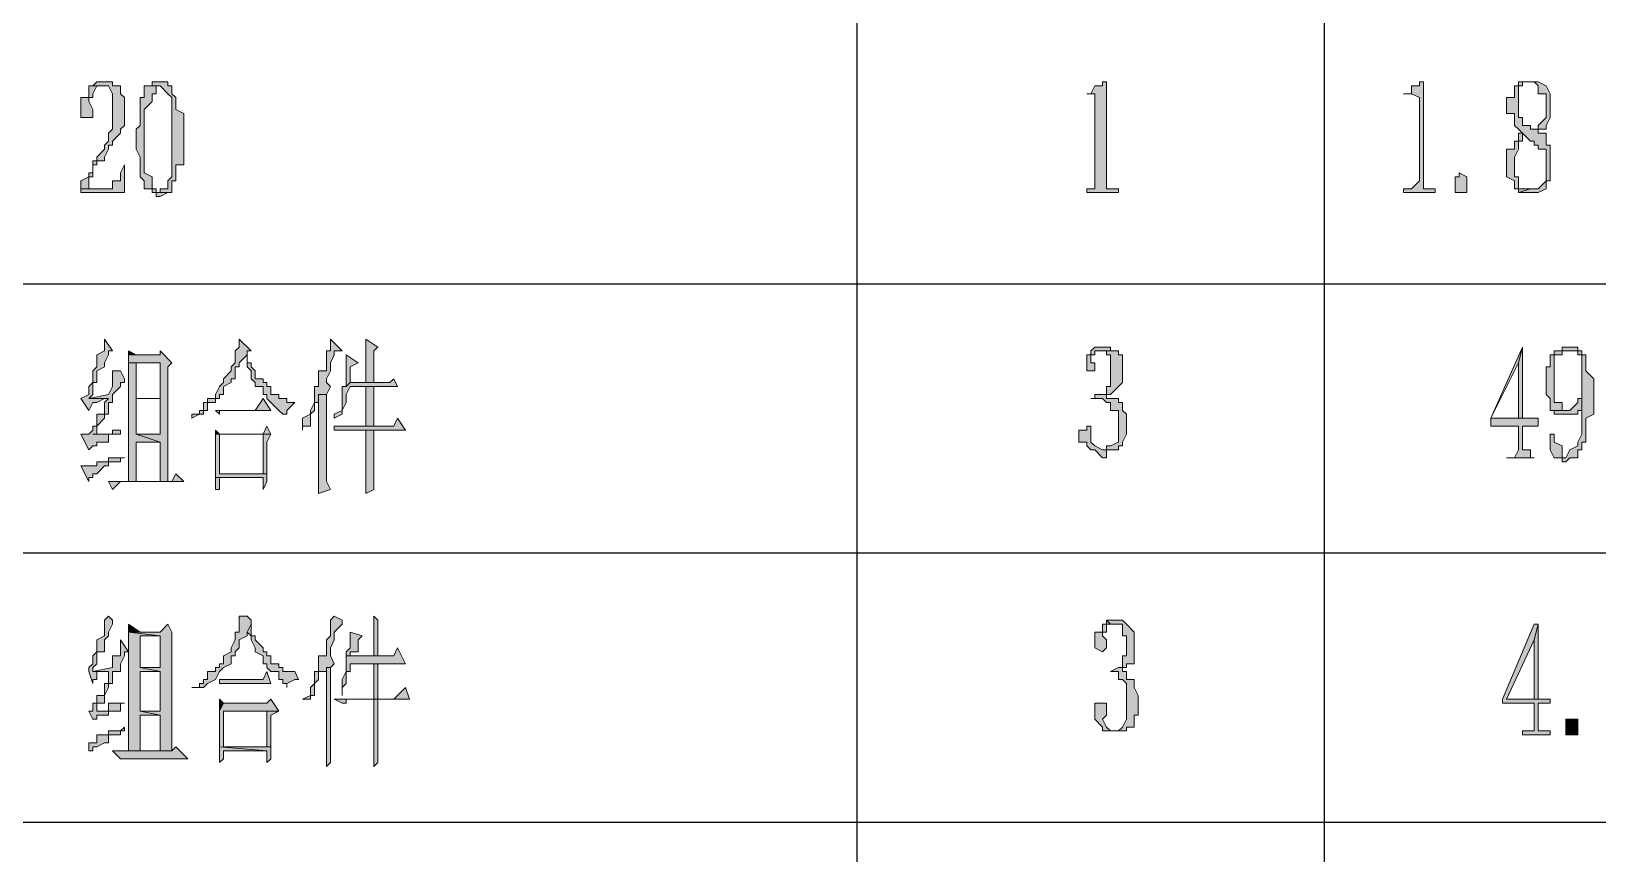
# Model space of a CAD drawing. Header units: millimetres. Extents: x 20 to 821, y 1 to 1134.
# Drawn here: x 677.8 to 749, y 234.9 to 272.3 of the extents above; entities that cross this region are included whole.
import ezdxf

# ---------------------------------------------------------------- set-up
doc = ezdxf.new("R2010")
doc.units = ezdxf.units.MM
doc.layers.add('1', color=7, linetype='Continuous')

msp = doc.modelspace()

# ---------------------------------------------------------------- hatches: boundary and pattern name
h = msp.add_hatch(color=0)
h.dxf.hatch_style = 2
h.paths.add_polyline_path([(681.12, 269.961732), (680.76, 269.961732), (680.58, 269.781732), (681.3, 269.781732), (681.48, 269.421732), (681.48, 267.801732), (681.3, 267.621732), (681.3, 267.261732), (681.12, 267.081732), (681.12, 266.901732), (680.76, 266.541732), (680.76, 266.361732), (680.58, 266.361732), (680.58, 265.821732), (680.4, 265.821732), (680.4, 265.641732), (680.04, 265.461732), (680.04, 265.101732), (680.4, 265.101732), (680.4, 265.641732), (680.58, 265.641732), (680.58, 266.181732), (680.76, 266.181732), (680.76, 266.361732), (681.12, 266.361732), (681.12, 266.541732), (681.3, 266.901732), (681.3, 267.081732), (681.48, 267.081732), (681.48, 267.261732), (681.84, 267.621732), (681.84, 267.801732), (682.02, 267.981732), (682.02, 269.241732), (681.84, 269.421732), (681.84, 269.781732), (681.48, 269.781732), (681.48, 269.961732), (681.3, 269.961732)])
h = msp.add_hatch(color=0)
h.dxf.hatch_style = 2
h.paths.add_polyline_path([(683.64, 269.961732), (683.28, 269.961732), (683.28, 269.781732), (683.64, 269.781732), (684, 269.421732), (684.18, 269.241732), (684.18, 267.261732), (684.18, 265.641732), (684, 265.461732), (684, 265.101732), (683.64, 265.101732), (683.64, 264.921732), (684.18, 264.921732), (684.18, 265.461732), (684.36, 265.461732), (684.36, 266.181732), (684.72, 266.181732), (684.72, 268.521732), (684.36, 268.701732), (684.36, 269.241732), (684.18, 269.421732), (684.18, 269.781732), (684, 269.781732), (684, 269.961732)])
h = msp.add_hatch(color=0)
h.dxf.hatch_style = 2
h.paths.add_polyline_path([(726.66, 269.961732), (726.48, 269.961732), (726.48, 269.781732), (726.12, 269.781732), (725.94, 269.421732), (725.76, 269.421732), (726.12, 269.421732), (726.12, 265.101732), (725.94, 265.101732), (725.76, 265.101732), (725.76, 264.921732), (727.2, 264.921732), (727.2, 265.101732), (726.84, 265.101732), (726.66, 265.101732), (726.66, 265.461732)])
h = msp.add_hatch(color=0)
h.dxf.hatch_style = 2
h.paths.add_polyline_path([(741.06, 269.961732), (740.88, 269.961732), (740.88, 269.781732), (740.52, 269.781732), (740.52, 269.421732), (740.16, 269.421732), (740.52, 269.421732), (740.88, 269.241732), (740.88, 265.461732), (740.52, 265.101732), (740.16, 265.101732), (740.16, 264.921732), (741.6, 264.921732), (741.6, 265.101732), (741.24, 265.101732), (741.06, 265.101732), (741.06, 265.461732)])
h = msp.add_hatch(color=0)
h.dxf.hatch_style = 2
h.paths.add_polyline_path([(745.92, 269.961732), (745.38, 269.961732), (745.38, 269.781732), (745.2, 269.781732), (745.2, 269.421732), (745.2, 269.241732), (744.84, 269.241732), (744.84, 268.521732), (745.2, 268.521732), (745.2, 267.981732), (745.38, 267.801732), (745.56, 267.621732), (745.38, 267.621732), (745.56, 267.621732), (745.92, 267.261732), (746.1, 267.261732), (746.1, 267.081732), (746.28, 267.081732), (746.28, 266.901732), (746.64, 266.901732), (746.64, 266.541732), (746.64, 265.461732), (746.28, 265.101732), (745.92, 265.101732), (745.38, 264.921732), (746.28, 264.921732), (746.64, 265.101732), (746.64, 265.461732), (746.82, 265.461732), (746.82, 267.081732), (746.64, 267.081732), (746.64, 267.621732), (746.28, 267.621732), (746.28, 267.801732), (746.1, 267.801732), (745.92, 267.801732), (745.92, 267.981732), (745.56, 267.981732), (745.56, 268.341732), (745.38, 268.341732), (745.38, 268.521732), (745.38, 269.781732), (745.56, 269.781732), (745.56, 269.961732), (745.92, 269.961732), (746.28, 269.961732), (746.1, 269.961732)])
h = msp.add_hatch(color=0)
h.dxf.hatch_style = 2
h.paths.add_polyline_path([(746.28, 269.961732), (745.92, 269.961732), (746.1, 269.961732), (746.28, 269.781732), (746.28, 269.421732), (746.64, 269.421732), (746.64, 268.341732), (746.28, 267.981732), (746.28, 267.801732), (746.1, 267.801732), (746.64, 267.801732), (746.64, 267.981732), (746.82, 268.341732), (746.82, 269.421732), (746.64, 269.781732)])
h = msp.add_hatch(color=0)
h.dxf.hatch_style = 2
h.paths.add_polyline_path([(680.58, 269.781732), (680.4, 269.781732), (680.4, 269.421732), (680.4, 269.241732), (680.04, 269.241732), (680.04, 268.341732), (680.4, 268.341732), (680.58, 268.341732), (680.58, 268.521732), (680.58, 268.701732), (680.4, 269.061732), (680.4, 269.241732), (680.58, 269.241732), (680.58, 269.421732), (680.76, 269.781732), (681.12, 269.781732)])
h = msp.add_hatch(color=0)
h.dxf.hatch_style = 2
h.paths.add_polyline_path([(683.28, 269.781732), (682.92, 269.781732), (682.92, 269.421732), (682.92, 269.241732), (682.74, 269.241732), (682.74, 267.981732), (682.56, 267.801732), (682.56, 266.901732), (682.74, 266.541732), (682.74, 265.821732), (682.74, 265.641732), (682.92, 265.461732), (682.92, 265.101732), (683.28, 265.101732), (683.28, 264.921732), (683.46, 264.921732), (683.46, 264.741732), (683.64, 264.741732), (684, 264.921732), (684.18, 264.921732), (683.64, 264.921732), (683.46, 264.921732), (683.46, 265.101732), (683.28, 265.101732), (683.28, 265.461732), (683.28, 265.641732), (682.92, 265.821732), (682.92, 268.701732), (683.28, 269.061732), (683.28, 269.421732), (683.46, 269.421732), (683.46, 269.781732), (683.64, 269.781732)])
h = msp.add_hatch(color=0)
h.dxf.hatch_style = 2
h.paths.add_polyline_path([(745.38, 267.621732), (745.38, 267.261732), (745.2, 267.261732), (745.2, 266.901732), (744.84, 266.901732), (744.84, 265.641732), (745.2, 265.461732), (745.2, 265.101732), (745.38, 265.101732), (745.38, 264.921732), (745.92, 265.101732), (745.56, 265.101732), (745.38, 265.101732), (745.38, 265.641732), (745.2, 265.641732), (745.2, 266.541732), (745.38, 266.901732), (745.38, 267.261732), (745.56, 267.261732), (745.56, 267.621732)])
h = msp.add_hatch(color=0)
h.dxf.hatch_style = 2
h.paths.add_polyline_path([(682.02, 266.181732), (681.84, 265.821732), (681.84, 265.461732), (681.48, 265.461732), (681.48, 265.101732), (680.4, 265.101732), (680.04, 265.101732), (680.04, 264.921732), (682.02, 264.921732)])
h = msp.add_hatch(color=0)
h.dxf.hatch_style = 2
h.paths.add_polyline_path([(742.68, 264.921732), (742.5, 264.921732), (742.5, 265.101732), (742.5, 265.641732), (742.68, 265.641732), (742.68, 265.821732), (743.04, 265.641732), (743.04, 264.921732)])
h = msp.add_hatch(color=0)
h.dxf.hatch_style = 2
h.paths.add_polyline_path([(681.12, 258.261732), (681.12, 257.721732), (680.76, 257.541732), (680.76, 257.001732), (680.58, 256.821732), (680.58, 256.281732), (680.4, 256.101732), (680.4, 255.741732), (680.04, 255.561732), (680.4, 255.021732), (680.58, 255.381732), (680.76, 255.381732), (681.12, 255.561732), (681.3, 255.561732), (680.4, 255.561732), (680.58, 255.741732), (680.58, 256.281732), (680.76, 256.281732), (680.76, 256.821732), (681.12, 257.001732), (681.12, 257.181732), (681.3, 257.541732), (681.3, 257.721732), (681.48, 257.721732)])
h = msp.add_hatch(color=0)
h.dxf.hatch_style = 2
h.paths.add_polyline_path([(683.64, 257.721732), (683.64, 257.541732), (682.56, 257.541732), (682.2, 257.541732), (682.2, 257.181732), (683.64, 257.181732), (683.64, 255.561732), (682.56, 255.561732), (683.64, 255.561732), (683.64, 253.941732), (682.56, 253.941732), (683.64, 253.581732), (683.64, 251.781732), (682.56, 251.781732), (682.2, 251.781732), (684, 251.781732), (684, 257.001732), (684.18, 257.181732)])
h = msp.add_hatch(color=0)
h.dxf.hatch_style = 2
h.paths.add_polyline_path([(682.2, 257.721732), (682.2, 257.541732), (682.56, 257.541732)])
h = msp.add_hatch(color=0)
h.dxf.hatch_style = 2
h.paths.add_polyline_path([(687.24, 258.261732), (687.24, 257.901732), (687.06, 257.721732), (687.06, 257.181732), (686.88, 257.001732), (686.88, 256.821732), (686.52, 256.461732), (686.52, 256.281732), (686.34, 256.101732), (686.16, 255.741732), (686.16, 255.561732), (685.8, 255.561732), (685.8, 255.381732), (685.62, 255.381732), (685.62, 255.021732), (685.44, 255.021732), (685.44, 254.841732), (685.08, 254.841732), (685.08, 254.661732), (685.44, 254.841732), (685.62, 254.841732), (685.62, 255.021732), (685.8, 255.021732), (685.8, 255.381732), (686.16, 255.381732), (686.16, 255.561732), (686.34, 255.561732), (686.34, 255.741732), (686.52, 255.741732), (686.52, 256.101732), (686.88, 256.281732), (686.88, 256.461732), (687.06, 256.461732), (687.06, 257.001732), (687.24, 257.001732), (687.24, 257.181732), (687.6, 257.541732), (687.6, 257.721732), (687.78, 257.721732)])
h = msp.add_hatch(color=0)
h.dxf.hatch_style = 2
h.paths.add_polyline_path([(691.38, 258.261732), (691.38, 257.721732), (691.2, 257.721732), (691.2, 256.821732), (690.84, 256.821732), (690.84, 256.101732), (690.66, 256.101732), (690.66, 255.381732), (690.48, 255.021732), (690.48, 254.841732), (690.12, 254.661732), (690.12, 254.301732), (690.12, 254.121732), (690.12, 254.301732), (690.48, 254.301732), (690.48, 254.661732), (690.48, 254.841732), (690.66, 255.021732), (690.66, 255.381732), (690.84, 255.381732), (690.84, 255.741732), (691.2, 255.741732), (691.38, 256.101732), (691.2, 256.281732), (691.2, 256.461732), (691.38, 256.821732), (691.38, 257.181732), (691.56, 257.541732), (691.56, 257.721732), (691.92, 257.721732)])
h = msp.add_hatch(color=0)
h.dxf.hatch_style = 2
h.paths.add_polyline_path([(693, 258.261732), (693, 256.281732), (693.36, 256.281732), (693.36, 257.721732), (693.54, 257.901732)])
h = msp.add_hatch(color=0)
h.dxf.hatch_style = 2
h.paths.add_polyline_path([(726.48, 257.901732), (726.12, 257.901732), (725.94, 257.721732), (725.94, 257.541732), (725.76, 257.541732), (725.76, 256.821732), (725.94, 256.821732), (726.12, 256.821732), (726.12, 257.001732), (726.12, 257.181732), (725.94, 257.181732), (725.94, 257.541732), (726.12, 257.541732), (726.12, 257.721732), (726.48, 257.721732), (727.2, 257.721732), (726.84, 257.721732), (726.84, 257.901732), (726.66, 257.901732)])
h = msp.add_hatch(color=0)
h.dxf.hatch_style = 2
h.paths.add_polyline_path([(727.2, 257.721732), (726.48, 257.721732), (726.66, 257.721732), (726.66, 257.541732), (726.84, 257.541732), (726.84, 256.101732), (726.66, 256.101732), (726.66, 255.741732), (726.48, 255.741732), (726.12, 255.741732), (726.12, 255.561732), (725.94, 255.561732), (726.12, 255.561732), (726.48, 255.561732), (726.66, 255.381732), (726.84, 255.381732), (726.84, 255.021732), (727.2, 255.021732), (727.2, 254.841732), (727.2, 253.581732), (726.84, 253.401732), (726.66, 253.401732), (726.66, 253.221732), (727.2, 253.221732), (727.2, 253.401732), (727.38, 253.401732), (727.38, 253.581732), (727.56, 253.941732), (727.56, 254.841732), (727.38, 255.021732), (727.38, 255.381732), (727.2, 255.381732), (727.2, 255.561732), (726.84, 255.561732), (726.66, 255.561732), (726.66, 255.741732), (726.84, 255.741732), (727.2, 256.101732), (727.38, 256.281732), (727.38, 257.541732), (727.2, 257.541732)])
h = msp.add_hatch(color=0)
h.dxf.hatch_style = 2
h.paths.add_polyline_path([(745.56, 257.901732), (744.12, 254.661732), (744.12, 254.301732), (745.38, 254.301732), (745.38, 253.221732), (745.2, 252.861732), (744.84, 252.861732), (746.1, 252.861732), (745.92, 252.861732), (745.92, 253.221732), (745.56, 253.221732), (745.56, 253.401732), (745.56, 254.301732), (746.28, 254.301732), (746.28, 254.661732), (745.56, 254.661732), (744.12, 254.661732), (745.38, 257.181732)])
h = msp.add_hatch(color=0)
h.dxf.hatch_style = 2
h.paths.add_polyline_path([(745.56, 257.901732), (745.38, 257.181732), (745.38, 254.661732), (744.12, 254.661732), (745.56, 254.661732)])
h = msp.add_hatch(color=0)
h.dxf.hatch_style = 2
h.paths.add_polyline_path([(747.54, 257.901732), (747.36, 257.901732), (747.36, 257.721732), (747, 257.721732), (747, 257.541732), (746.82, 257.541732), (746.82, 257.181732), (746.82, 257.001732), (746.64, 257.001732), (746.64, 255.741732), (746.82, 255.561732), (746.82, 255.021732), (747.54, 255.021732), (747.36, 255.021732), (747.36, 255.381732), (747, 255.381732), (747, 257.541732), (747.36, 257.541732), (747.36, 257.721732), (747.54, 257.721732), (748.08, 257.721732), (748.08, 257.901732)])
h = msp.add_hatch(color=0)
h.dxf.hatch_style = 2
h.paths.add_polyline_path([(748.08, 257.721732), (747.54, 257.721732), (747.72, 257.721732), (748.08, 257.721732), (748.08, 257.541732), (748.26, 257.541732), (748.26, 257.181732), (748.26, 254.661732), (748.26, 253.941732), (748.08, 253.581732), (748.08, 253.401732), (747.72, 253.221732), (747.54, 252.861732), (747, 252.861732), (747.36, 252.861732), (747.36, 252.681732), (747.54, 252.681732), (747.72, 252.861732), (748.08, 252.861732), (748.08, 253.221732), (748.26, 253.221732), (748.26, 253.401732), (748.26, 253.581732), (748.44, 253.581732), (748.44, 254.661732), (748.8, 254.841732), (748.8, 256.461732), (748.44, 256.821732), (748.44, 257.541732), (748.26, 257.541732), (748.26, 257.721732)])
h = msp.add_hatch(color=0)
h.dxf.hatch_style = 2
h.paths.add_polyline_path([(682.2, 257.181732), (682.2, 251.781732), (682.56, 251.781732), (682.56, 253.581732), (683.64, 253.581732), (682.56, 253.941732), (682.56, 255.561732), (683.64, 255.561732), (682.56, 255.561732), (682.56, 257.181732), (683.64, 257.181732)])
h = msp.add_hatch(color=0)
h.dxf.hatch_style = 2
h.paths.add_polyline_path([(687.6, 257.541732), (687.6, 257.001732), (687.78, 256.821732), (687.78, 256.461732), (687.96, 256.281732), (687.96, 256.101732), (688.32, 256.101732), (688.32, 255.741732), (688.5, 255.741732), (688.5, 255.561732), (688.68, 255.381732), (689.04, 255.021732), (689.22, 254.841732), (689.4, 254.841732), (689.4, 255.021732), (689.76, 255.381732), (689.4, 255.381732), (689.4, 255.561732), (689.04, 255.561732), (689.04, 255.741732), (688.68, 255.741732), (688.68, 256.101732), (688.5, 256.101732), (688.5, 256.281732), (688.32, 256.281732), (688.32, 256.461732), (687.96, 256.461732), (687.96, 256.821732), (687.78, 257.001732), (687.78, 257.181732), (687.6, 257.181732)])
h = msp.add_hatch(color=0)
h.dxf.hatch_style = 2
h.paths.add_polyline_path([(692.1, 257.541732), (692.1, 256.101732), (692.28, 256.281732), (692.28, 257.001732), (692.64, 257.181732)])
h = msp.add_hatch(color=0)
h.dxf.hatch_style = 2
h.paths.add_polyline_path([(681.84, 256.821732), (681.48, 256.821732), (681.48, 256.461732), (681.48, 256.101732), (681.3, 255.741732), (680.4, 255.561732), (681.3, 255.561732), (681.12, 255.381732), (681.12, 254.841732), (680.76, 254.841732), (680.76, 254.301732), (680.58, 254.301732), (680.58, 254.121732), (680.4, 253.941732), (680.04, 253.941732), (680.4, 253.221732), (680.58, 253.401732), (680.76, 253.401732), (680.76, 253.581732), (681.3, 253.581732), (681.3, 253.941732), (680.58, 253.941732), (680.76, 253.941732), (680.76, 254.301732), (681.12, 254.661732), (681.12, 254.841732), (681.3, 254.841732), (681.3, 255.381732), (681.48, 255.381732), (681.48, 255.741732), (681.84, 256.101732), (681.84, 256.281732), (682.02, 256.281732), (682.02, 256.461732)])
h = msp.add_hatch(color=0)
h.dxf.hatch_style = 2
h.paths.add_polyline_path([(694.26, 256.461732), (694.08, 256.281732), (692.28, 256.281732), (692.1, 256.101732), (691.92, 256.101732), (691.92, 255.741732), (691.92, 255.021732), (691.56, 254.841732), (691.56, 254.661732), (691.92, 254.841732), (691.92, 255.021732), (692.1, 255.381732), (692.1, 255.741732), (692.28, 256.101732), (694.44, 256.101732)])
h = msp.add_hatch(color=0)
h.dxf.hatch_style = 2
h.paths.add_polyline_path([(691.2, 255.741732), (690.84, 255.741732), (690.84, 252.681732), (690.84, 251.241732), (691.38, 251.421732), (691.2, 251.781732)])
h = msp.add_hatch(color=0)
h.dxf.hatch_style = 2
h.paths.add_polyline_path([(693, 254.301732), (693.36, 254.301732), (693.36, 256.101732), (693, 256.101732)])
h = msp.add_hatch(color=0)
h.dxf.hatch_style = 2
h.paths.add_polyline_path([(688.32, 255.561732), (687.96, 255.021732), (686.16, 255.021732), (686.34, 254.841732), (686.34, 255.021732), (686.52, 255.021732), (688.68, 255.021732)])
h = msp.add_hatch(color=0)
h.dxf.hatch_style = 2
h.paths.add_polyline_path([(748.26, 255.561732), (748.08, 255.561732), (748.08, 255.381732), (747.72, 255.021732), (747, 255.021732), (747, 254.841732), (748.08, 254.841732), (748.08, 255.021732), (748.26, 255.021732), (748.26, 255.381732)])
h = msp.add_hatch(color=0)
h.dxf.hatch_style = 2
h.paths.add_polyline_path([(688.5, 254.301732), (688.32, 253.941732), (686.16, 253.941732), (686.16, 253.581732), (686.16, 251.961732), (688.32, 251.961732), (688.32, 251.421732), (688.5, 251.781732), (688.5, 252.141732), (686.34, 252.141732), (686.34, 253.941732), (688.32, 253.941732), (688.68, 253.941732)])
h = msp.add_hatch(color=0)
h.dxf.hatch_style = 2
h.paths.add_polyline_path([(694.44, 254.661732), (694.26, 254.301732), (691.56, 254.301732), (691.56, 254.121732), (694.8, 254.121732)])
h = msp.add_hatch(color=0)
h.dxf.hatch_style = 2
h.paths.add_polyline_path([(725.94, 254.301732), (725.76, 254.301732), (725.76, 254.121732), (725.4, 254.121732), (725.4, 253.941732), (725.4, 253.581732), (725.76, 253.581732), (725.76, 253.401732), (725.94, 253.221732), (726.12, 253.221732), (726.48, 252.861732), (726.66, 252.861732), (726.66, 253.221732), (727.2, 253.221732), (726.66, 253.221732), (726.48, 253.221732), (726.12, 253.401732), (725.94, 253.581732)])
h = msp.add_hatch(color=0)
h.dxf.hatch_style = 2
h.paths.add_polyline_path([(681.84, 254.121732), (681.48, 254.121732), (681.48, 253.941732), (680.58, 253.941732), (681.3, 253.941732), (681.84, 253.941732)])
h = msp.add_hatch(color=0)
h.dxf.hatch_style = 2
h.paths.add_polyline_path([(686.16, 254.121732), (686.16, 253.941732), (686.34, 253.941732)])
h = msp.add_hatch(color=0)
h.dxf.hatch_style = 2
h.paths.add_polyline_path([(688.68, 253.941732), (688.32, 253.941732), (688.32, 252.141732), (686.34, 252.141732), (688.5, 252.141732), (688.5, 253.581732)])
h = msp.add_hatch(color=0)
h.dxf.hatch_style = 2
h.paths.add_polyline_path([(693.36, 254.121732), (693, 254.121732), (693, 253.941732), (693, 251.241732), (693.36, 251.421732), (693.36, 251.781732), (693.36, 251.961732)])
h = msp.add_hatch(color=0)
h.dxf.hatch_style = 2
h.paths.add_polyline_path([(747, 253.941732), (746.82, 253.941732), (746.82, 253.581732), (746.82, 253.221732), (747, 252.861732), (747.54, 252.861732), (747.36, 252.861732), (747.36, 253.401732), (747, 253.581732)])
h = msp.add_hatch(color=0)
h.dxf.hatch_style = 2
h.paths.add_polyline_path([(681.84, 252.861732), (681.3, 252.861732), (681.3, 252.681732), (680.76, 252.681732), (680.76, 252.501732), (680.04, 252.501732), (680.4, 251.781732), (680.4, 251.961732), (680.58, 251.961732), (680.58, 252.141732), (680.76, 252.141732), (681.12, 252.501732), (681.3, 252.501732), (681.3, 252.681732), (681.84, 252.681732), (681.84, 252.861732), (682.02, 252.861732)])
h = msp.add_hatch(color=0)
h.dxf.hatch_style = 2
h.paths.add_polyline_path([(684.36, 252.141732), (684.18, 251.781732), (681.3, 251.781732), (681.48, 251.421732), (681.84, 251.781732), (684.72, 251.781732)])
h = msp.add_hatch(color=0)
h.dxf.hatch_style = 2
h.paths.add_polyline_path([(686.16, 251.961732), (686.16, 251.421732), (686.34, 251.421732), (686.34, 251.961732), (688.32, 251.961732)])
h = msp.add_hatch(color=0)
h.dxf.hatch_style = 2
h.paths.add_polyline_path([(681.3, 245.661732), (681.12, 245.481732), (681.12, 244.761732), (680.76, 244.581732), (680.76, 244.041732), (680.58, 243.861732), (680.58, 243.501732), (680.4, 243.321732), (680.4, 243.141732), (680.58, 242.601732), (680.58, 242.781732), (680.76, 242.781732), (680.76, 243.141732), (681.12, 243.141732), (681.3, 243.141732), (680.58, 243.141732), (680.58, 243.321732), (680.76, 243.501732), (680.76, 244.041732), (681.12, 244.041732), (681.12, 244.581732), (681.3, 244.761732), (681.3, 244.941732), (681.48, 245.301732), (681.48, 245.481732)])
h = msp.add_hatch(color=0)
h.dxf.hatch_style = 2
h.paths.add_polyline_path([(687.6, 245.661732), (687.24, 245.661732), (687.24, 245.481732), (687.24, 244.941732), (687.06, 244.941732), (687.06, 244.581732), (686.88, 244.221732), (686.88, 244.041732), (686.52, 243.861732), (686.52, 243.501732), (686.34, 243.501732), (686.34, 243.321732), (686.16, 243.321732), (686.16, 243.141732), (685.8, 243.141732), (685.8, 242.781732), (685.62, 242.781732), (685.62, 242.601732), (685.44, 242.601732), (685.44, 242.421732), (685.08, 242.421732), (685.62, 242.421732), (685.8, 242.601732), (686.16, 242.781732), (686.34, 243.141732), (686.52, 243.321732), (686.88, 243.501732), (686.88, 243.861732), (687.06, 243.861732), (687.06, 244.041732), (687.24, 244.221732), (687.24, 244.581732), (687.6, 244.761732), (687.6, 244.941732), (687.78, 245.301732), (687.78, 245.481732)])
h = msp.add_hatch(color=0)
h.dxf.hatch_style = 2
h.paths.add_polyline_path([(691.56, 245.661732), (691.38, 245.481732), (691.38, 244.761732), (691.2, 244.581732), (691.2, 243.861732), (690.84, 243.861732), (690.84, 243.141732), (690.66, 243.141732), (690.66, 242.601732), (690.48, 242.421732), (690.48, 242.061732), (690.12, 241.881732), (690.48, 241.881732), (690.48, 242.061732), (690.66, 242.061732), (690.66, 242.421732), (690.66, 242.601732), (690.84, 242.781732), (690.84, 243.141732), (691.2, 243.141732), (691.2, 243.321732), (691.38, 243.321732), (691.56, 243.501732), (691.38, 243.861732), (691.38, 244.221732), (691.56, 244.581732), (691.56, 244.941732), (691.92, 245.301732), (691.92, 245.481732)])
h = msp.add_hatch(color=0)
h.dxf.hatch_style = 2
h.paths.add_polyline_path([(693.36, 245.661732), (693.36, 243.861732), (693.54, 243.861732), (693.54, 245.481732)])
h = msp.add_hatch(color=0)
h.dxf.hatch_style = 2
h.paths.add_polyline_path([(684, 245.301732), (683.64, 244.941732), (682.2, 244.941732), (683.64, 244.761732), (683.64, 243.321732), (682.74, 243.321732), (683.64, 243.141732), (683.64, 241.341732), (682.74, 241.341732), (683.64, 241.161732), (683.64, 239.541732), (682.74, 239.541732), (682.2, 239.541732), (684.18, 239.541732), (684.18, 244.941732)])
h = msp.add_hatch(color=0)
h.dxf.hatch_style = 2
h.paths.add_polyline_path([(682.2, 245.301732), (682.2, 244.941732), (682.74, 244.941732)])
h = msp.add_hatch(color=0)
h.dxf.hatch_style = 2
h.paths.add_polyline_path([(682.2, 244.941732), (682.2, 239.541732), (682.74, 239.541732), (682.74, 241.161732), (683.64, 241.161732), (682.74, 241.341732), (682.74, 243.141732), (683.64, 243.141732), (682.74, 243.321732), (682.74, 244.761732), (683.64, 244.761732)])
h = msp.add_hatch(color=0)
h.dxf.hatch_style = 2
h.paths.add_polyline_path([(687.78, 245.301732), (687.6, 244.941732), (687.78, 244.761732), (687.78, 244.581732), (687.96, 244.221732), (687.96, 244.041732), (688.32, 243.861732), (688.32, 243.501732), (688.5, 243.501732), (688.5, 243.321732), (688.68, 243.141732), (689.04, 243.141732), (689.04, 242.781732), (689.22, 242.781732), (689.22, 242.601732), (689.4, 242.601732), (689.4, 242.421732), (689.4, 242.601732), (689.76, 242.781732), (689.94, 242.781732), (689.76, 243.141732), (689.22, 243.141732), (689.22, 243.321732), (689.04, 243.321732), (689.04, 243.501732), (688.68, 243.501732), (688.68, 243.861732), (688.5, 243.861732), (688.5, 244.041732), (688.32, 244.041732), (688.32, 244.221732), (687.96, 244.581732), (687.96, 244.761732), (687.78, 244.761732)])
h = msp.add_hatch(color=0)
h.dxf.hatch_style = 2
h.paths.add_polyline_path([(692.28, 244.941732), (692.28, 244.221732), (692.1, 244.041732), (692.1, 243.861732), (692.28, 243.861732), (692.28, 244.041732), (692.64, 244.041732), (692.64, 244.581732), (692.82, 244.761732)])
h = msp.add_hatch(color=0)
h.dxf.hatch_style = 2
h.paths.add_polyline_path([(726.66, 245.481732), (726.66, 245.301732), (726.48, 245.301732), (726.48, 244.941732), (726.12, 244.941732), (726.12, 244.221732), (726.48, 244.041732), (726.66, 244.221732), (726.66, 244.581732), (726.48, 244.761732), (726.48, 244.941732), (726.66, 244.941732), (726.66, 245.301732), (726.84, 245.301732)])
h = msp.add_hatch(color=0)
h.dxf.hatch_style = 2
h.paths.add_polyline_path([(727.2, 245.481732), (726.66, 245.481732), (726.84, 245.301732), (727.38, 245.301732), (727.38, 244.941732), (727.38, 244.761732), (727.56, 244.761732), (727.56, 243.861732), (727.38, 243.861732), (727.38, 243.321732), (727.2, 243.321732), (726.84, 243.141732), (727.2, 243.141732), (727.2, 242.781732), (727.38, 242.781732), (727.56, 242.601732), (727.56, 240.981732), (727.38, 240.621732), (727.2, 240.441732), (726.84, 240.441732), (727.56, 240.441732), (727.56, 240.621732), (727.92, 240.621732), (727.92, 241.161732), (728.1, 241.161732), (728.1, 242.061732), (727.92, 242.421732), (727.92, 242.781732), (727.56, 242.781732), (727.56, 243.141732), (727.38, 243.141732), (727.38, 243.321732), (727.56, 243.321732), (727.56, 243.501732), (727.92, 243.501732), (727.92, 244.941732), (727.56, 245.301732), (727.38, 245.481732)])
h = msp.add_hatch(color=0)
h.dxf.hatch_style = 2
h.paths.add_polyline_path([(746.28, 245.301732), (746.1, 245.301732), (744.66, 241.881732), (744.66, 241.701732), (746.1, 241.701732), (746.1, 240.441732), (745.92, 240.441732), (745.56, 240.441732), (745.56, 240.261732), (746.82, 240.261732), (746.82, 240.441732), (746.28, 240.441732), (746.28, 240.621732), (746.28, 241.701732), (746.82, 241.701732), (746.82, 241.881732), (746.28, 241.881732), (744.84, 241.881732), (746.1, 244.581732)])
h = msp.add_hatch(color=0)
h.dxf.hatch_style = 2
h.paths.add_polyline_path([(746.28, 245.301732), (746.1, 244.581732), (746.1, 241.881732), (744.84, 241.881732), (746.28, 241.881732)])
h = msp.add_hatch(color=0)
h.dxf.hatch_style = 2
h.paths.add_polyline_path([(681.84, 244.581732), (681.84, 243.861732), (681.48, 243.861732), (681.48, 243.321732), (680.58, 243.141732), (681.3, 243.141732), (681.3, 242.781732), (681.3, 242.601732), (681.12, 242.601732), (681.12, 242.061732), (680.76, 242.061732), (680.76, 241.701732), (680.58, 241.701732), (680.58, 241.341732), (680.4, 241.341732), (680.58, 240.981732), (680.76, 240.981732), (680.76, 241.161732), (681.3, 241.161732), (681.3, 241.341732), (681.48, 241.341732), (680.76, 241.341732), (680.76, 241.701732), (681.12, 241.701732), (681.12, 242.061732), (681.3, 242.421732), (681.3, 242.601732), (681.48, 242.601732), (681.48, 243.141732), (681.84, 243.141732), (681.84, 243.501732), (682.02, 243.861732), (682.02, 244.041732), (682.2, 244.041732)])
h = msp.add_hatch(color=0)
h.dxf.hatch_style = 2
h.paths.add_polyline_path([(694.44, 244.221732), (694.26, 243.861732), (692.1, 243.861732), (692.1, 243.501732), (692.1, 243.141732), (691.92, 242.781732), (691.92, 242.061732), (691.92, 242.421732), (692.1, 242.601732), (692.1, 243.141732), (692.28, 243.141732), (692.28, 243.501732), (694.8, 243.501732)])
h = msp.add_hatch(color=0)
h.dxf.hatch_style = 2
h.paths.add_polyline_path([(693.36, 241.881732), (693.54, 241.881732), (693.54, 243.501732), (693.36, 243.501732)])
h = msp.add_hatch(color=0)
h.dxf.hatch_style = 2
h.paths.add_polyline_path([(688.5, 243.141732), (688.32, 242.781732), (686.34, 242.781732), (686.34, 242.601732), (688.68, 242.601732)])
h = msp.add_hatch(color=0)
h.dxf.hatch_style = 2
h.paths.add_polyline_path([(691.38, 243.321732), (691.2, 243.321732), (691.2, 240.261732), (691.2, 238.821732), (691.38, 239.001732)])
h = msp.add_hatch(color=0)
h.dxf.hatch_style = 2
h.paths.add_polyline_path([(694.8, 242.421732), (694.26, 241.881732), (691.56, 241.881732), (691.92, 241.701732), (692.1, 241.701732), (692.1, 241.881732), (694.98, 241.881732)])
h = msp.add_hatch(color=0)
h.dxf.hatch_style = 2
h.paths.add_polyline_path([(682.02, 241.701732), (681.3, 241.701732), (681.3, 241.341732), (680.76, 241.341732), (681.48, 241.341732), (681.84, 241.341732), (681.84, 241.701732)])
h = msp.add_hatch(color=0)
h.dxf.hatch_style = 2
h.paths.add_polyline_path([(686.34, 241.881732), (686.34, 241.341732), (686.52, 241.701732)])
h = msp.add_hatch(color=0)
h.dxf.hatch_style = 2
h.paths.add_polyline_path([(688.68, 241.881732), (688.5, 241.701732), (686.52, 241.701732), (686.34, 241.341732), (686.34, 239.721732), (688.5, 239.541732), (688.5, 239.001732), (688.68, 239.181732), (688.68, 239.721732), (686.52, 239.721732), (686.52, 241.341732), (688.5, 241.341732), (689.04, 241.341732)])
h = msp.add_hatch(color=0)
h.dxf.hatch_style = 2
h.paths.add_polyline_path([(689.04, 241.341732), (688.5, 241.341732), (688.5, 239.721732), (686.52, 239.721732), (688.68, 239.721732), (688.68, 241.161732)])
h = msp.add_hatch(color=0)
h.dxf.hatch_style = 2
h.paths.add_polyline_path([(693.54, 241.881732), (693.36, 241.881732), (693.36, 241.701732), (693.36, 238.821732), (693.54, 239.001732), (693.54, 239.541732)])
h = msp.add_hatch(color=0)
h.dxf.hatch_style = 2
h.paths.add_polyline_path([(726.48, 241.701732), (726.12, 241.701732), (726.12, 241.341732), (726.12, 240.981732), (726.48, 240.621732), (726.48, 240.441732), (726.66, 240.441732), (727.56, 240.441732), (726.84, 240.441732), (726.66, 240.621732), (726.48, 240.981732), (726.66, 241.161732), (726.66, 241.701732)])
h = msp.add_hatch(color=0)
h.dxf.hatch_style = 2
h.paths.add_polyline_path([(747.72, 240.261732), (747.54, 240.261732), (747.54, 240.441732), (747.54, 240.981732), (747.72, 240.981732), (748.08, 240.981732), (748.08, 240.621732), (748.08, 240.261732)])
h = msp.add_hatch(color=0)
h.dxf.hatch_style = 2
h.paths.add_polyline_path([(682.02, 240.621732), (681.84, 240.441732), (681.3, 240.441732), (681.3, 240.261732), (680.76, 240.261732), (680.76, 239.901732), (680.4, 239.901732), (680.4, 239.541732), (680.58, 239.541732), (680.58, 239.721732), (680.76, 239.721732), (681.12, 239.901732), (681.3, 239.901732), (681.3, 240.261732), (681.84, 240.261732), (681.84, 240.441732), (682.02, 240.441732)])
h = msp.add_hatch(color=0)
h.dxf.hatch_style = 2
h.paths.add_polyline_path([(684.36, 239.721732), (684.18, 239.541732), (681.48, 239.541732), (681.84, 239.181732), (684.9, 239.181732)])
h = msp.add_hatch(color=0)
h.dxf.hatch_style = 2
h.paths.add_polyline_path([(686.34, 239.721732), (686.34, 239.001732), (686.52, 239.181732), (686.52, 239.541732), (688.5, 239.541732)])

# ---------------------------------------------------------------- linework, layer by layer
at = {"layer": '1', "color": 0, "lineweight": 25}
for points in [[(715.32, 77.541732), (715.32, 419.721732)], [(736.56, 77.541732), (736.56, 419.721732)], [(557.64, 260.781732), (821.16, 260.781732)], [(557.64, 248.541732), (821.16, 248.541732)], [(557.64, 236.301732), (821.16, 236.301732)], [(557.64, 236.301732), (821.16, 236.301732)]]:
    msp.add_lwpolyline(points, dxfattribs=at)
at = {"layer": '1', "color": 0, "lineweight": 5}
for points in [[(681.12, 269.961732), (680.76, 269.961732), (680.58, 269.781732), (681.3, 269.781732), (681.48, 269.421732), (681.48, 267.801732), (681.3, 267.621732), (681.3, 267.261732), (681.12, 267.081732), (681.12, 266.901732), (680.76, 266.541732), (680.76, 266.361732), (680.58, 266.361732), (680.58, 265.821732), (680.4, 265.821732), (680.4, 265.641732), (680.04, 265.461732), (680.04, 265.101732), (680.4, 265.101732), (680.4, 265.641732), (680.58, 265.641732), (680.58, 266.181732), (680.76, 266.181732), (680.76, 266.361732), (681.12, 266.361732), (681.12, 266.541732), (681.3, 266.901732), (681.3, 267.081732), (681.48, 267.081732), (681.48, 267.261732), (681.84, 267.621732), (681.84, 267.801732), (682.02, 267.981732), (682.02, 269.241732), (681.84, 269.421732), (681.84, 269.781732), (681.48, 269.781732), (681.48, 269.961732), (681.3, 269.961732), (681.12, 269.961732)], [(683.64, 269.961732), (683.28, 269.961732), (683.28, 269.781732), (683.64, 269.781732), (684, 269.421732), (684.18, 269.241732), (684.18, 267.261732), (684.18, 267.261732), (684.18, 265.641732), (684, 265.461732), (684, 265.101732), (683.64, 265.101732), (683.64, 264.921732), (684.18, 264.921732), (684.18, 265.461732), (684.36, 265.461732), (684.36, 266.181732), (684.72, 266.181732), (684.72, 268.521732), (684.36, 268.701732), (684.36, 269.241732), (684.18, 269.421732), (684.18, 269.781732), (684, 269.781732), (684, 269.961732), (683.64, 269.961732)], [(726.66, 269.961732), (726.48, 269.961732), (726.48, 269.781732), (726.12, 269.781732), (725.94, 269.421732), (725.76, 269.421732), (726.12, 269.421732), (726.12, 265.101732), (725.94, 265.101732), (725.76, 265.101732), (725.76, 264.921732), (727.2, 264.921732), (727.2, 265.101732), (726.84, 265.101732), (726.66, 265.101732), (726.66, 265.461732), (726.66, 269.961732)], [(741.06, 269.961732), (740.88, 269.961732), (740.88, 269.781732), (740.52, 269.781732), (740.52, 269.421732), (740.16, 269.421732), (740.52, 269.421732), (740.88, 269.241732), (740.88, 265.461732), (740.52, 265.101732), (740.16, 265.101732), (740.16, 264.921732), (741.6, 264.921732), (741.6, 265.101732), (741.24, 265.101732), (741.06, 265.101732), (741.06, 265.461732), (741.06, 269.961732)], [(745.92, 269.961732), (745.38, 269.961732), (745.38, 269.781732), (745.2, 269.781732), (745.2, 269.421732), (745.2, 269.241732), (744.84, 269.241732), (744.84, 268.521732), (745.2, 268.521732), (745.2, 267.981732), (745.38, 267.801732), (745.56, 267.621732), (745.38, 267.621732), (745.56, 267.621732), (745.92, 267.261732), (746.1, 267.261732), (746.1, 267.081732), (746.28, 267.081732), (746.28, 266.901732), (746.64, 266.901732), (746.64, 266.541732), (746.64, 265.461732), (746.28, 265.101732), (745.92, 265.101732), (745.38, 264.921732), (746.28, 264.921732), (746.64, 265.101732), (746.64, 265.461732), (746.82, 265.461732), (746.82, 267.081732), (746.64, 267.081732), (746.64, 267.621732), (746.28, 267.621732), (746.28, 267.801732), (746.1, 267.801732), (745.92, 267.801732), (745.92, 267.981732), (745.56, 267.981732), (745.56, 268.341732), (745.38, 268.341732), (745.38, 268.521732), (745.38, 269.781732), (745.56, 269.781732), (745.56, 269.961732), (745.92, 269.961732), (746.28, 269.961732), (746.1, 269.961732), (745.92, 269.961732)], [(746.28, 269.961732), (745.92, 269.961732), (746.1, 269.961732), (746.28, 269.781732), (746.28, 269.421732), (746.64, 269.421732), (746.64, 268.341732), (746.28, 267.981732), (746.28, 267.801732), (746.1, 267.801732), (746.64, 267.801732), (746.64, 267.981732), (746.64, 267.981732), (746.82, 268.341732), (746.82, 269.421732), (746.64, 269.781732), (746.28, 269.961732)], [(680.58, 269.781732), (680.4, 269.781732), (680.4, 269.421732), (680.4, 269.241732), (680.04, 269.241732), (680.04, 268.341732), (680.4, 268.341732), (680.58, 268.341732), (680.58, 268.521732), (680.58, 268.701732), (680.4, 269.061732), (680.4, 269.241732), (680.58, 269.241732), (680.58, 269.421732), (680.76, 269.781732), (681.12, 269.781732), (680.58, 269.781732)], [(683.28, 269.781732), (682.92, 269.781732), (682.92, 269.421732), (682.92, 269.241732), (682.74, 269.241732), (682.74, 267.981732), (682.56, 267.801732), (682.56, 266.901732), (682.74, 266.541732), (682.74, 265.821732), (682.74, 265.821732), (682.74, 265.641732), (682.92, 265.461732), (682.92, 265.101732), (683.28, 265.101732), (683.28, 264.921732), (683.46, 264.921732), (683.46, 264.741732), (683.64, 264.741732), (684, 264.921732), (684.18, 264.921732), (683.64, 264.921732), (683.46, 264.921732), (683.46, 265.101732), (683.28, 265.101732), (683.28, 265.461732), (683.28, 265.641732), (682.92, 265.821732), (682.92, 268.701732), (683.28, 269.061732), (683.28, 269.421732), (683.46, 269.421732), (683.46, 269.781732), (683.64, 269.781732), (683.28, 269.781732)], [(745.38, 267.621732), (745.38, 267.261732), (745.2, 267.261732), (745.2, 266.901732), (744.84, 266.901732), (744.84, 265.641732), (745.2, 265.461732), (745.2, 265.101732), (745.38, 265.101732), (745.38, 264.921732), (745.92, 265.101732), (745.56, 265.101732), (745.38, 265.101732), (745.38, 265.641732), (745.2, 265.641732), (745.2, 266.541732), (745.38, 266.901732), (745.38, 267.261732), (745.56, 267.261732), (745.56, 267.621732), (745.38, 267.621732)], [(682.02, 266.181732), (681.84, 265.821732), (681.84, 265.461732), (681.48, 265.461732), (681.48, 265.101732), (680.4, 265.101732), (680.04, 265.101732), (680.04, 264.921732), (682.02, 264.921732), (682.02, 266.181732)], [(742.68, 264.921732), (742.5, 264.921732), (742.5, 265.101732), (742.5, 265.641732), (742.68, 265.641732), (742.68, 265.821732), (743.04, 265.641732), (743.04, 264.921732), (742.68, 264.921732)], [(681.12, 258.261732), (681.12, 257.721732), (680.76, 257.541732), (680.76, 257.001732), (680.58, 256.821732), (680.58, 256.281732), (680.4, 256.101732), (680.4, 255.741732), (680.04, 255.561732), (680.4, 255.021732), (680.58, 255.381732), (680.76, 255.381732), (680.76, 255.381732), (681.12, 255.561732), (681.3, 255.561732), (680.4, 255.561732), (680.58, 255.741732), (680.58, 256.281732), (680.76, 256.281732), (680.76, 256.821732), (681.12, 257.001732), (681.12, 257.181732), (681.3, 257.541732), (681.3, 257.721732), (681.48, 257.721732), (681.12, 258.261732)], [(683.64, 257.721732), (683.64, 257.541732), (682.56, 257.541732), (682.2, 257.541732), (682.2, 257.181732), (683.64, 257.181732), (683.64, 255.561732), (682.56, 255.561732), (683.64, 255.561732), (683.64, 253.941732), (682.56, 253.941732), (683.64, 253.581732), (683.64, 251.781732), (682.56, 251.781732), (682.2, 251.781732), (684, 251.781732), (684, 257.001732), (684.18, 257.181732), (683.64, 257.721732)], [(682.2, 257.721732), (682.2, 257.541732), (682.56, 257.541732), (682.2, 257.721732)], [(687.24, 258.261732), (687.24, 257.901732), (687.06, 257.721732), (687.06, 257.181732), (686.88, 257.001732), (686.88, 256.821732), (686.52, 256.461732), (686.52, 256.281732), (686.34, 256.101732), (686.16, 255.741732), (686.16, 255.561732), (685.8, 255.561732), (685.8, 255.381732), (685.62, 255.381732), (685.62, 255.021732), (685.44, 255.021732), (685.44, 254.841732), (685.08, 254.841732), (685.08, 254.661732), (685.44, 254.841732), (685.62, 254.841732), (685.62, 255.021732), (685.8, 255.021732), (685.8, 255.381732), (686.16, 255.381732), (686.16, 255.561732), (686.34, 255.561732), (686.34, 255.741732), (686.52, 255.741732), (686.52, 256.101732), (686.88, 256.281732), (686.88, 256.461732), (687.06, 256.461732), (687.06, 257.001732), (687.24, 257.001732), (687.24, 257.181732), (687.6, 257.541732), (687.6, 257.721732), (687.78, 257.721732), (687.24, 258.261732)], [(691.38, 258.261732), (691.38, 257.721732), (691.2, 257.721732), (691.2, 256.821732), (690.84, 256.821732), (690.84, 256.101732), (690.66, 256.101732), (690.66, 255.381732), (690.48, 255.021732), (690.48, 254.841732), (690.12, 254.661732), (690.12, 254.301732), (690.12, 254.121732), (690.12, 254.301732), (690.48, 254.301732), (690.48, 254.661732), (690.48, 254.841732), (690.66, 255.021732), (690.66, 255.381732), (690.84, 255.381732), (690.84, 255.741732), (691.2, 255.741732), (691.38, 256.101732), (691.2, 256.281732), (691.2, 256.461732), (691.38, 256.821732), (691.38, 257.181732), (691.56, 257.541732), (691.56, 257.721732), (691.92, 257.721732), (691.38, 258.261732)], [(693, 258.261732), (693, 256.281732), (693.36, 256.281732), (693.36, 257.721732), (693.54, 257.901732), (693, 258.261732)], [(726.48, 257.901732), (726.12, 257.901732), (725.94, 257.721732), (725.94, 257.541732), (725.76, 257.541732), (725.76, 256.821732), (725.94, 256.821732), (726.12, 256.821732), (726.12, 257.001732), (726.12, 257.181732), (725.94, 257.181732), (725.94, 257.541732), (726.12, 257.541732), (726.12, 257.721732), (726.48, 257.721732), (727.2, 257.721732), (726.84, 257.721732), (726.84, 257.901732), (726.66, 257.901732), (726.48, 257.901732)], [(727.2, 257.721732), (726.48, 257.721732), (726.66, 257.721732), (726.66, 257.541732), (726.84, 257.541732), (726.84, 256.101732), (726.66, 256.101732), (726.66, 255.741732), (726.48, 255.741732), (726.12, 255.741732), (726.12, 255.561732), (725.94, 255.561732), (726.12, 255.561732), (726.48, 255.561732), (726.66, 255.381732), (726.84, 255.381732), (726.84, 255.021732), (727.2, 255.021732), (727.2, 254.841732), (727.2, 253.581732), (726.84, 253.401732), (726.66, 253.401732), (726.66, 253.221732), (727.2, 253.221732), (727.2, 253.401732), (727.38, 253.401732), (727.38, 253.581732), (727.56, 253.941732), (727.56, 254.841732), (727.38, 255.021732), (727.38, 255.381732), (727.2, 255.381732), (727.2, 255.561732), (726.84, 255.561732), (726.66, 255.561732), (726.66, 255.741732), (726.84, 255.741732), (727.2, 256.101732), (727.38, 256.281732), (727.38, 257.541732), (727.2, 257.541732), (727.2, 257.721732)], [(745.56, 257.901732), (744.12, 254.661732), (744.12, 254.301732), (745.38, 254.301732), (745.38, 253.221732), (745.2, 252.861732), (744.84, 252.861732), (746.1, 252.861732), (745.92, 252.861732), (745.92, 253.221732), (745.56, 253.221732), (745.56, 253.401732), (745.56, 254.301732), (746.28, 254.301732), (746.28, 254.661732), (745.56, 254.661732), (744.12, 254.661732), (745.38, 257.181732), (745.56, 257.901732)], [(745.56, 257.901732), (745.38, 257.181732), (745.38, 254.661732), (744.12, 254.661732), (745.56, 254.661732), (745.56, 257.901732)], [(747.54, 257.901732), (747.36, 257.901732), (747.36, 257.721732), (747, 257.721732), (747, 257.541732), (746.82, 257.541732), (746.82, 257.181732), (746.82, 257.001732), (746.64, 257.001732), (746.64, 255.741732), (746.82, 255.561732), (746.82, 255.021732), (746.82, 255.021732), (747.54, 255.021732), (747.36, 255.021732), (747.36, 255.381732), (747, 255.381732), (747, 257.541732), (747.36, 257.541732), (747.36, 257.721732), (747.54, 257.721732), (748.08, 257.721732), (748.08, 257.901732), (747.54, 257.901732)], [(748.08, 257.721732), (747.54, 257.721732), (747.72, 257.721732), (748.08, 257.721732), (748.08, 257.541732), (748.26, 257.541732), (748.26, 257.181732), (748.26, 254.661732), (748.26, 254.661732), (748.26, 253.941732), (748.08, 253.581732), (748.08, 253.401732), (747.72, 253.221732), (747.54, 252.861732), (747, 252.861732), (747.36, 252.861732), (747.36, 252.681732), (747.54, 252.681732), (747.72, 252.861732), (748.08, 252.861732), (748.08, 253.221732), (748.26, 253.221732), (748.26, 253.401732), (748.26, 253.581732), (748.44, 253.581732), (748.44, 254.661732), (748.8, 254.841732), (748.8, 256.461732), (748.44, 256.821732), (748.44, 257.541732), (748.26, 257.541732), (748.26, 257.721732), (748.08, 257.721732)], [(682.2, 257.181732), (682.2, 251.781732), (682.56, 251.781732), (682.56, 253.581732), (683.64, 253.581732), (682.56, 253.941732), (682.56, 255.561732), (683.64, 255.561732), (682.56, 255.561732), (682.56, 257.181732), (683.64, 257.181732), (682.2, 257.181732)], [(687.6, 257.541732), (687.6, 257.001732), (687.78, 256.821732), (687.78, 256.461732), (687.96, 256.281732), (687.96, 256.101732), (688.32, 256.101732), (688.32, 255.741732), (688.5, 255.741732), (688.5, 255.561732), (688.68, 255.381732), (689.04, 255.021732), (689.22, 254.841732), (689.22, 254.841732), (689.4, 254.841732), (689.4, 255.021732), (689.76, 255.381732), (689.4, 255.381732), (689.4, 255.561732), (689.04, 255.561732), (689.04, 255.741732), (688.68, 255.741732), (688.68, 256.101732), (688.5, 256.101732), (688.5, 256.281732), (688.32, 256.281732), (688.32, 256.461732), (687.96, 256.461732), (687.96, 256.821732), (687.78, 257.001732), (687.78, 257.181732), (687.6, 257.181732), (687.6, 257.541732)], [(692.1, 257.541732), (692.1, 256.101732), (692.28, 256.281732), (692.28, 257.001732), (692.64, 257.181732), (692.1, 257.541732)], [(681.84, 256.821732), (681.48, 256.821732), (681.48, 256.461732), (681.48, 256.101732), (681.3, 255.741732), (680.4, 255.561732), (681.3, 255.561732), (681.12, 255.381732), (681.12, 254.841732), (680.76, 254.841732), (680.76, 254.301732), (680.58, 254.301732), (680.58, 254.121732), (680.4, 253.941732), (680.04, 253.941732), (680.4, 253.221732), (680.58, 253.401732), (680.76, 253.401732), (680.76, 253.581732), (681.3, 253.581732), (681.3, 253.941732), (680.58, 253.941732), (680.76, 253.941732), (680.76, 254.301732), (681.12, 254.661732), (681.12, 254.841732), (681.3, 254.841732), (681.3, 255.381732), (681.48, 255.381732), (681.48, 255.741732), (681.84, 256.101732), (681.84, 256.281732), (682.02, 256.281732), (682.02, 256.461732), (681.84, 256.821732)], [(694.26, 256.461732), (694.08, 256.281732), (692.28, 256.281732), (692.1, 256.101732), (691.92, 256.101732), (691.92, 255.741732), (691.92, 255.021732), (691.56, 254.841732), (691.56, 254.661732), (691.92, 254.841732), (691.92, 255.021732), (692.1, 255.381732), (692.1, 255.741732), (692.28, 256.101732), (694.44, 256.101732), (694.26, 256.461732)], [(691.2, 255.741732), (690.84, 255.741732), (690.84, 252.681732), (690.84, 251.241732), (691.38, 251.421732), (691.2, 251.781732), (691.2, 255.741732)], [(693, 254.301732), (693.36, 254.301732), (693.36, 256.101732), (693, 256.101732), (693, 254.301732)], [(688.32, 255.561732), (687.96, 255.021732), (686.16, 255.021732), (686.34, 254.841732), (686.34, 255.021732), (686.52, 255.021732), (688.68, 255.021732), (688.32, 255.561732)], [(748.26, 255.561732), (748.08, 255.561732), (748.08, 255.381732), (747.72, 255.021732), (747, 255.021732), (747, 254.841732), (748.08, 254.841732), (748.08, 255.021732), (748.26, 255.021732), (748.26, 255.381732), (748.26, 255.561732)], [(688.5, 254.301732), (688.32, 253.941732), (686.16, 253.941732), (686.16, 253.581732), (686.16, 251.961732), (688.32, 251.961732), (688.32, 251.421732), (688.5, 251.781732), (688.5, 252.141732), (686.34, 252.141732), (686.34, 253.941732), (688.32, 253.941732), (688.68, 253.941732), (688.5, 254.301732)], [(694.44, 254.661732), (694.26, 254.301732), (691.56, 254.301732), (691.56, 254.121732), (694.8, 254.121732), (694.44, 254.661732)], [(725.94, 254.301732), (725.76, 254.301732), (725.76, 254.121732), (725.4, 254.121732), (725.4, 253.941732), (725.4, 253.581732), (725.76, 253.581732), (725.76, 253.401732), (725.94, 253.221732), (726.12, 253.221732), (726.48, 252.861732), (726.66, 252.861732), (726.66, 253.221732), (727.2, 253.221732), (726.66, 253.221732), (726.48, 253.221732), (726.12, 253.401732), (725.94, 253.581732), (725.94, 254.301732)], [(681.84, 254.121732), (681.48, 254.121732), (681.48, 253.941732), (680.58, 253.941732), (681.3, 253.941732), (681.84, 253.941732), (681.84, 254.121732)], [(686.16, 254.121732), (686.16, 253.941732), (686.34, 253.941732), (686.16, 254.121732)], [(688.68, 253.941732), (688.32, 253.941732), (688.32, 252.141732), (686.34, 252.141732), (688.5, 252.141732), (688.5, 253.581732), (688.68, 253.941732)], [(693.36, 254.121732), (693, 254.121732), (693, 253.941732), (693, 251.241732), (693.36, 251.421732), (693.36, 251.781732), (693.36, 251.961732), (693.36, 254.121732)], [(747, 253.941732), (746.82, 253.941732), (746.82, 253.581732), (746.82, 253.221732), (747, 252.861732), (747.54, 252.861732), (747.36, 252.861732), (747.36, 253.401732), (747, 253.581732), (747, 253.941732)], [(681.84, 252.861732), (681.3, 252.861732), (681.3, 252.681732), (680.76, 252.681732), (680.76, 252.501732), (680.04, 252.501732), (680.4, 251.781732), (680.4, 251.961732), (680.58, 251.961732), (680.58, 252.141732), (680.76, 252.141732), (681.12, 252.501732), (681.3, 252.501732), (681.3, 252.681732), (681.84, 252.681732), (681.84, 252.861732), (682.02, 252.861732), (681.84, 252.861732)], [(684.36, 252.141732), (684.18, 251.781732), (681.3, 251.781732), (681.48, 251.421732), (681.84, 251.781732), (684.72, 251.781732), (684.36, 252.141732)], [(686.16, 251.961732), (686.16, 251.421732), (686.34, 251.421732), (686.34, 251.961732), (688.32, 251.961732), (686.16, 251.961732)], [(681.3, 245.661732), (681.12, 245.481732), (681.12, 244.761732), (680.76, 244.581732), (680.76, 244.041732), (680.58, 243.861732), (680.58, 243.501732), (680.4, 243.321732), (680.4, 243.141732), (680.58, 242.601732), (680.58, 242.781732), (680.76, 242.781732), (680.76, 243.141732), (681.12, 243.141732), (681.3, 243.141732), (680.58, 243.141732), (680.58, 243.321732), (680.76, 243.501732), (680.76, 244.041732), (681.12, 244.041732), (681.12, 244.581732), (681.3, 244.761732), (681.3, 244.941732), (681.48, 245.301732), (681.48, 245.481732), (681.3, 245.661732)], [(687.6, 245.661732), (687.24, 245.661732), (687.24, 245.481732), (687.24, 244.941732), (687.06, 244.941732), (687.06, 244.581732), (686.88, 244.221732), (686.88, 244.041732), (686.52, 243.861732), (686.52, 243.501732), (686.34, 243.501732), (686.34, 243.321732), (686.16, 243.321732), (686.16, 243.141732), (685.8, 243.141732), (685.8, 242.781732), (685.62, 242.781732), (685.62, 242.601732), (685.44, 242.601732), (685.44, 242.421732), (685.08, 242.421732), (685.62, 242.421732), (685.8, 242.601732), (686.16, 242.781732), (686.34, 243.141732), (686.52, 243.321732), (686.88, 243.501732), (686.88, 243.861732), (687.06, 243.861732), (687.06, 244.041732), (687.24, 244.221732), (687.24, 244.581732), (687.6, 244.761732), (687.6, 244.941732), (687.78, 245.301732), (687.78, 245.481732), (687.6, 245.661732)], [(691.56, 245.661732), (691.38, 245.481732), (691.38, 244.761732), (691.2, 244.581732), (691.2, 243.861732), (690.84, 243.861732), (690.84, 243.141732), (690.66, 243.141732), (690.66, 242.601732), (690.48, 242.421732), (690.48, 242.061732), (690.48, 242.061732), (690.12, 241.881732), (690.48, 241.881732), (690.48, 242.061732), (690.66, 242.061732), (690.66, 242.421732), (690.66, 242.601732), (690.84, 242.781732), (690.84, 243.141732), (691.2, 243.141732), (691.2, 243.321732), (691.38, 243.321732), (691.56, 243.501732), (691.38, 243.861732), (691.38, 244.221732), (691.56, 244.581732), (691.56, 244.941732), (691.92, 245.301732), (691.92, 245.481732), (691.56, 245.661732)], [(693.36, 245.661732), (693.36, 243.861732), (693.54, 243.861732), (693.54, 245.481732), (693.36, 245.661732)], [(684, 245.301732), (683.64, 244.941732), (682.2, 244.941732), (683.64, 244.761732), (683.64, 243.321732), (682.74, 243.321732), (683.64, 243.141732), (683.64, 241.341732), (682.74, 241.341732), (683.64, 241.161732), (683.64, 239.541732), (682.74, 239.541732), (682.2, 239.541732), (684.18, 239.541732), (684.18, 244.941732), (684, 245.301732)], [(682.2, 245.301732), (682.2, 244.941732), (682.74, 244.941732), (682.2, 245.301732)], [(682.2, 244.941732), (682.2, 239.541732), (682.74, 239.541732), (682.74, 241.161732), (683.64, 241.161732), (682.74, 241.341732), (682.74, 243.141732), (683.64, 243.141732), (682.74, 243.321732), (682.74, 244.761732), (683.64, 244.761732), (682.2, 244.941732)], [(687.78, 245.301732), (687.6, 244.941732), (687.78, 244.761732), (687.78, 244.581732), (687.96, 244.221732), (687.96, 244.041732), (688.32, 243.861732), (688.32, 243.501732), (688.5, 243.501732), (688.5, 243.321732), (688.68, 243.141732), (689.04, 243.141732), (689.04, 242.781732), (689.22, 242.781732), (689.22, 242.601732), (689.4, 242.601732), (689.4, 242.421732), (689.4, 242.421732), (689.4, 242.601732), (689.76, 242.781732), (689.94, 242.781732), (689.76, 243.141732), (689.22, 243.141732), (689.22, 243.321732), (689.04, 243.321732), (689.04, 243.501732), (688.68, 243.501732), (688.68, 243.861732), (688.5, 243.861732), (688.5, 244.041732), (688.32, 244.041732), (688.32, 244.221732), (687.96, 244.581732), (687.96, 244.761732), (687.78, 244.761732), (687.78, 245.301732)], [(692.28, 244.941732), (692.28, 244.221732), (692.1, 244.041732), (692.1, 243.861732), (692.28, 243.861732), (692.28, 244.041732), (692.64, 244.041732), (692.64, 244.581732), (692.82, 244.761732), (692.28, 244.941732)], [(726.66, 245.481732), (726.66, 245.301732), (726.48, 245.301732), (726.48, 244.941732), (726.12, 244.941732), (726.12, 244.221732), (726.48, 244.041732), (726.66, 244.221732), (726.66, 244.581732), (726.48, 244.761732), (726.48, 244.941732), (726.66, 244.941732), (726.66, 245.301732), (726.84, 245.301732), (726.66, 245.481732)], [(727.2, 245.481732), (726.66, 245.481732), (726.84, 245.301732), (727.38, 245.301732), (727.38, 244.941732), (727.38, 244.761732), (727.56, 244.761732), (727.56, 243.861732), (727.38, 243.861732), (727.38, 243.321732), (727.2, 243.321732), (727.2, 243.321732), (726.84, 243.141732), (727.2, 243.141732), (727.2, 242.781732), (727.38, 242.781732), (727.56, 242.601732), (727.56, 240.981732), (727.38, 240.621732), (727.2, 240.441732), (726.84, 240.441732), (727.56, 240.441732), (727.56, 240.621732), (727.92, 240.621732), (727.92, 241.161732), (728.1, 241.161732), (728.1, 242.061732), (727.92, 242.421732), (727.92, 242.781732), (727.56, 242.781732), (727.56, 243.141732), (727.38, 243.141732), (727.38, 243.321732), (727.56, 243.321732), (727.56, 243.501732), (727.92, 243.501732), (727.92, 244.941732), (727.56, 245.301732), (727.38, 245.481732), (727.2, 245.481732)], [(746.28, 245.301732), (746.1, 245.301732), (744.66, 241.881732), (744.66, 241.701732), (746.1, 241.701732), (746.1, 240.441732), (745.92, 240.441732), (745.56, 240.441732), (745.56, 240.261732), (746.82, 240.261732), (746.82, 240.441732), (746.28, 240.441732), (746.28, 240.621732), (746.28, 241.701732), (746.82, 241.701732), (746.82, 241.881732), (746.28, 241.881732), (744.84, 241.881732), (746.1, 244.581732), (746.28, 245.301732)], [(746.28, 245.301732), (746.1, 244.581732), (746.1, 241.881732), (744.84, 241.881732), (746.28, 241.881732), (746.28, 245.301732)], [(681.84, 244.581732), (681.84, 243.861732), (681.48, 243.861732), (681.48, 243.321732), (680.58, 243.141732), (681.3, 243.141732), (681.3, 242.781732), (681.3, 242.601732), (681.12, 242.601732), (681.12, 242.061732), (680.76, 242.061732), (680.76, 241.701732), (680.58, 241.701732), (680.58, 241.341732), (680.4, 241.341732), (680.4, 241.341732), (680.58, 240.981732), (680.76, 240.981732), (680.76, 241.161732), (681.3, 241.161732), (681.3, 241.341732), (681.48, 241.341732), (680.76, 241.341732), (680.76, 241.701732), (681.12, 241.701732), (681.12, 242.061732), (681.3, 242.421732), (681.3, 242.601732), (681.48, 242.601732), (681.48, 243.141732), (681.84, 243.141732), (681.84, 243.501732), (682.02, 243.861732), (682.02, 244.041732), (682.2, 244.041732), (681.84, 244.581732)], [(694.44, 244.221732), (694.26, 243.861732), (692.1, 243.861732), (692.1, 243.501732), (692.1, 243.141732), (691.92, 242.781732), (691.92, 242.061732), (691.92, 242.421732), (692.1, 242.601732), (692.1, 243.141732), (692.28, 243.141732), (692.28, 243.501732), (692.28, 243.501732), (694.8, 243.501732), (694.44, 244.221732)], [(693.36, 241.881732), (693.54, 241.881732), (693.54, 243.501732), (693.36, 243.501732), (693.36, 241.881732)], [(688.5, 243.141732), (688.32, 242.781732), (686.34, 242.781732), (686.34, 242.601732), (688.68, 242.601732), (688.5, 243.141732)], [(691.38, 243.321732), (691.2, 243.321732), (691.2, 240.261732), (691.2, 238.821732), (691.38, 239.001732), (691.38, 243.321732)], [(694.8, 242.421732), (694.26, 241.881732), (691.56, 241.881732), (691.92, 241.701732), (692.1, 241.701732), (692.1, 241.881732), (694.98, 241.881732), (694.8, 242.421732)], [(682.02, 241.701732), (681.3, 241.701732), (681.3, 241.341732), (680.76, 241.341732), (681.48, 241.341732), (681.84, 241.341732), (681.84, 241.701732), (682.02, 241.701732)], [(686.34, 241.881732), (686.34, 241.341732), (686.52, 241.701732), (686.34, 241.881732)], [(688.68, 241.881732), (688.5, 241.701732), (686.52, 241.701732), (686.34, 241.341732), (686.34, 239.721732), (688.5, 239.541732), (688.5, 239.001732), (688.68, 239.181732), (688.68, 239.721732), (686.52, 239.721732), (686.52, 241.341732), (688.5, 241.341732), (689.04, 241.341732), (688.68, 241.881732)], [(689.04, 241.341732), (688.5, 241.341732), (688.5, 239.721732), (686.52, 239.721732), (688.68, 239.721732), (688.68, 241.161732), (689.04, 241.341732)], [(693.54, 241.881732), (693.36, 241.881732), (693.36, 241.701732), (693.36, 238.821732), (693.54, 239.001732), (693.54, 239.541732), (693.54, 239.541732), (693.54, 241.881732)], [(726.48, 241.701732), (726.12, 241.701732), (726.12, 241.341732), (726.12, 240.981732), (726.48, 240.621732), (726.48, 240.441732), (726.66, 240.441732), (727.56, 240.441732), (726.84, 240.441732), (726.66, 240.621732), (726.48, 240.981732), (726.66, 241.161732), (726.66, 241.701732), (726.48, 241.701732)], [(747.72, 240.261732), (747.54, 240.261732), (747.54, 240.441732), (747.54, 240.981732), (747.72, 240.981732), (748.08, 240.981732), (748.08, 240.621732), (748.08, 240.261732), (747.72, 240.261732)], [(682.02, 240.621732), (681.84, 240.441732), (681.3, 240.441732), (681.3, 240.261732), (680.76, 240.261732), (680.76, 239.901732), (680.4, 239.901732), (680.4, 239.541732), (680.58, 239.541732), (680.58, 239.721732), (680.76, 239.721732), (681.12, 239.901732), (681.12, 239.901732), (681.3, 239.901732), (681.3, 240.261732), (681.84, 240.261732), (681.84, 240.441732), (682.02, 240.441732), (682.02, 240.621732)], [(684.36, 239.721732), (684.18, 239.541732), (681.48, 239.541732), (681.84, 239.181732), (684.9, 239.181732), (684.36, 239.721732)], [(686.34, 239.721732), (686.34, 239.001732), (686.52, 239.181732), (686.52, 239.541732), (688.5, 239.541732), (686.34, 239.721732)]]:
    msp.add_lwpolyline(points, dxfattribs=at)

doc.saveas('drawing.dxf')
